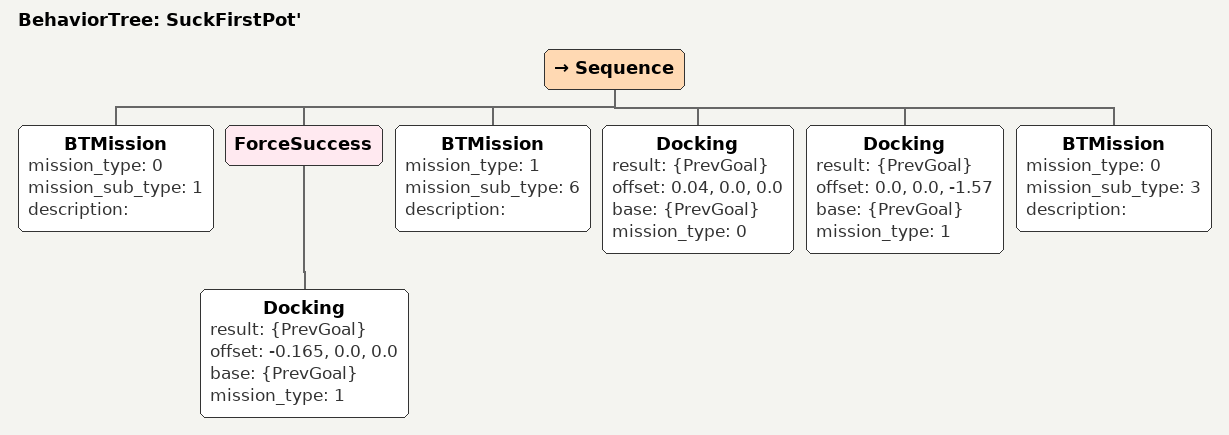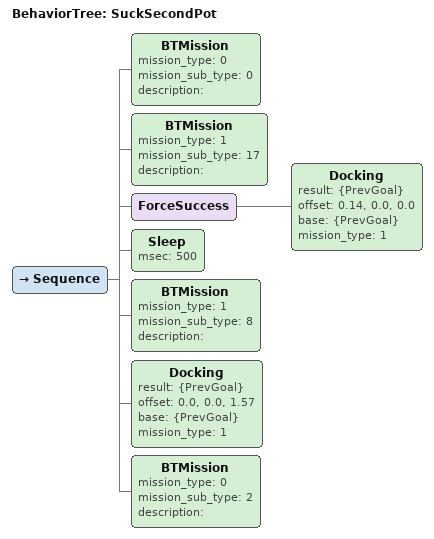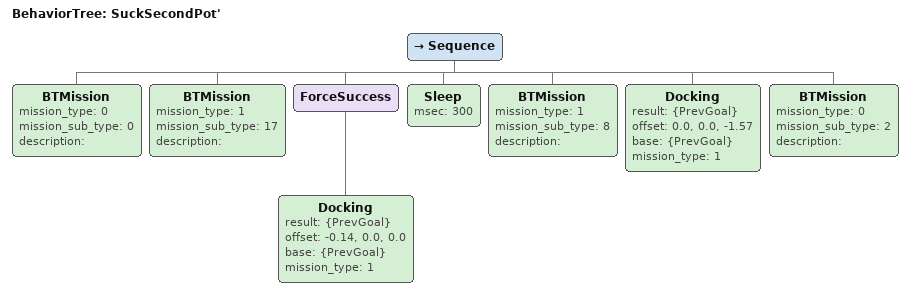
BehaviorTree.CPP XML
<BehaviorTree ID="SuckFirstPot'">
  <Sequence>
    <BTMission mission_type="0" mission_sub_type="1" description=""/>
    <ForceSuccess>
      <Docking result="{PrevGoal}" offset="-0.165, 0.0, 0.0" base="{PrevGoal}" mission_type="1"/>
    </ForceSuccess>
    <BTMission mission_type="1" mission_sub_type="6" description=""/>
    <Docking result="{PrevGoal}" offset="0.04, 0.0, 0.0" base="{PrevGoal}" mission_type="0"/>
    <Docking result="{PrevGoal}" offset="0.0, 0.0, -1.57" base="{PrevGoal}" mission_type="1"/>
    <BTMission mission_type="0" mission_sub_type="3" description=""/>
  </Sequence>
</BehaviorTree>

<BehaviorTree ID="SuckSecondPot">
  <Sequence>
    <BTMission mission_type="0" mission_sub_type="0" description=""/>
    <BTMission mission_type="1" mission_sub_type="17" description=""/>
    <ForceSuccess>
      <Docking result="{PrevGoal}" offset="0.14, 0.0, 0.0" base="{PrevGoal}" mission_type="1"/>
    </ForceSuccess>
    <Sleep msec="500"/>
    <BTMission mission_type="1" mission_sub_type="8" description=""/>
    <Docking result="{PrevGoal}" offset="0.0, 0.0, 1.57" base="{PrevGoal}" mission_type="1"/>
    <BTMission mission_type="0" mission_sub_type="2" description=""/>
  </Sequence>
</BehaviorTree>

<BehaviorTree ID="SuckSecondPot'">
  <Sequence>
    <BTMission mission_type="0" mission_sub_type="0" description=""/>
    <BTMission mission_type="1" mission_sub_type="17" description=""/>
    <ForceSuccess>
      <Docking result="{PrevGoal}" offset="-0.14, 0.0, 0.0" base="{PrevGoal}" mission_type="1"/>
    </ForceSuccess>
    <Sleep msec="300"/>
    <BTMission mission_type="1" mission_sub_type="8" description=""/>
    <Docking result="{PrevGoal}" offset="0.0, 0.0, -1.57" base="{PrevGoal}" mission_type="1"/>
    <BTMission mission_type="0" mission_sub_type="2" description=""/>
  </Sequence>
</BehaviorTree>
